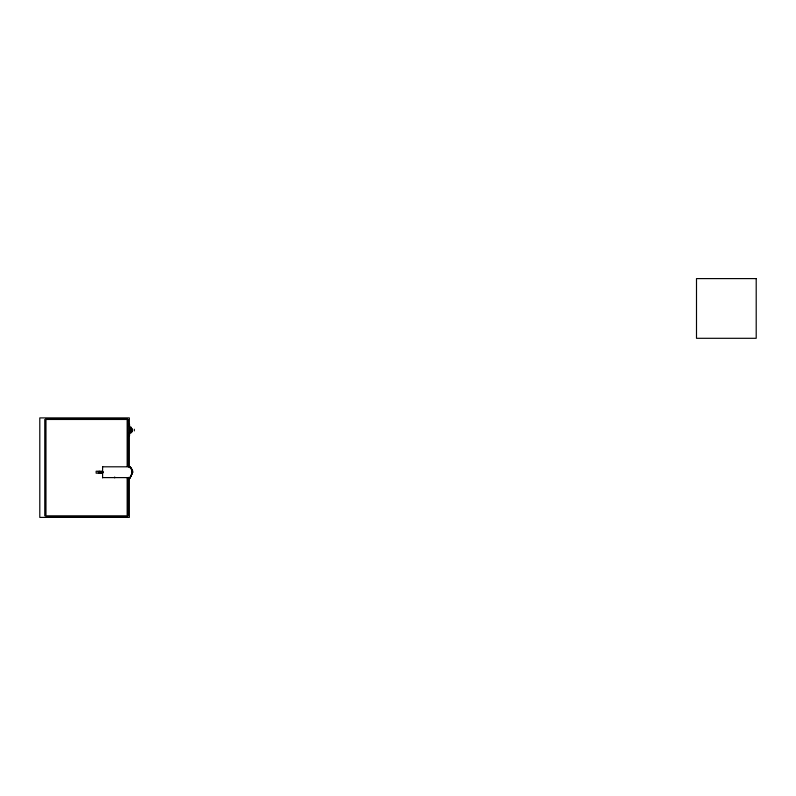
<?xml version="1.0" encoding="UTF-8"?>
<svg xmlns="http://www.w3.org/2000/svg" width="796" height="796" viewBox="0 0 796 796"><rect width="100%" height="100%" fill="white"/><g stroke="black" fill="none" stroke-linecap="round" stroke-linejoin="round"><path stroke-width="1.19" d="M131.818 432.238L131.818 431.382M130.843 467.879C128.375 465.023 133.818 470.844 132.693 472.207C129.609 479.61 128.106 481.739 132.504 472.197L131.36 468.356L130.046 466.983M131.798 430.099C131.509 432.944 132.464 430.437 131.41 428.009M132.066 473.759L132.066 470.645L129.847 466.804M131.579 469.053L132.703 472.207L130.156 477.441M131.569 428.318C131.977 429.144 132.086 433.372 131.34 430.895M131.509 431.74L131.708 431.362M131.459 475.152L129.847 477.6M131.708 430.029L132.156 429.303L131.3 427.87M44.775 419.462L44.775 515.838M128.315 419.462L128.355 466.864M128.355 436.616L129.201 436.039A1.154 0.806 0 0 0 129.529 435.621M128.355 515.838L128.355 477.371M131.499 432.009L130.743 432.039M131.33 429.253L131.37 427.95M131.28 431.711L130.743 431.721M131.231 429.263L130.743 429.263M45.969 418.646L127.161 418.646M130.743 427.85L131.25 427.85M130.743 428.228L131.519 428.248M130.743 428.626L131.34 428.656M130.743 430.606L131.519 430.616M102.594 466.804L129.967 466.804M103.181 471.739L98.326 471.739L98.326 472.665L103.181 472.665M102.594 477.6L129.957 477.6M45.969 516.654L127.161 516.654M128.355 423.552L129.201 424.129A1.154 0.806 0 0 1 129.529 424.547M134.325 429.263L134.325 430.895M130.743 426.706L130.743 433.402M129.549 424.706L129.549 435.462M129.35 426.606L129.35 417.9L39.8 417.9L39.8 517.4L129.35 517.4L129.35 477.6M129.35 432.825L129.35 467.65M127.161 466.416L127.161 419.462L45.969 419.462L45.969 515.838L127.161 515.838L127.161 477.53M114.704 476.983L114.704 477.859M102.594 466.546L102.594 477.859M99.231 471.212L99.231 473.192M756.2 278.6L696.5 278.6L696.5 338.3L756.2 338.3L756.2 278.6M102.525 471.212L96.147 471.212L96.147 473.192L102.525 473.192L102.525 471.212"/></g></svg>
